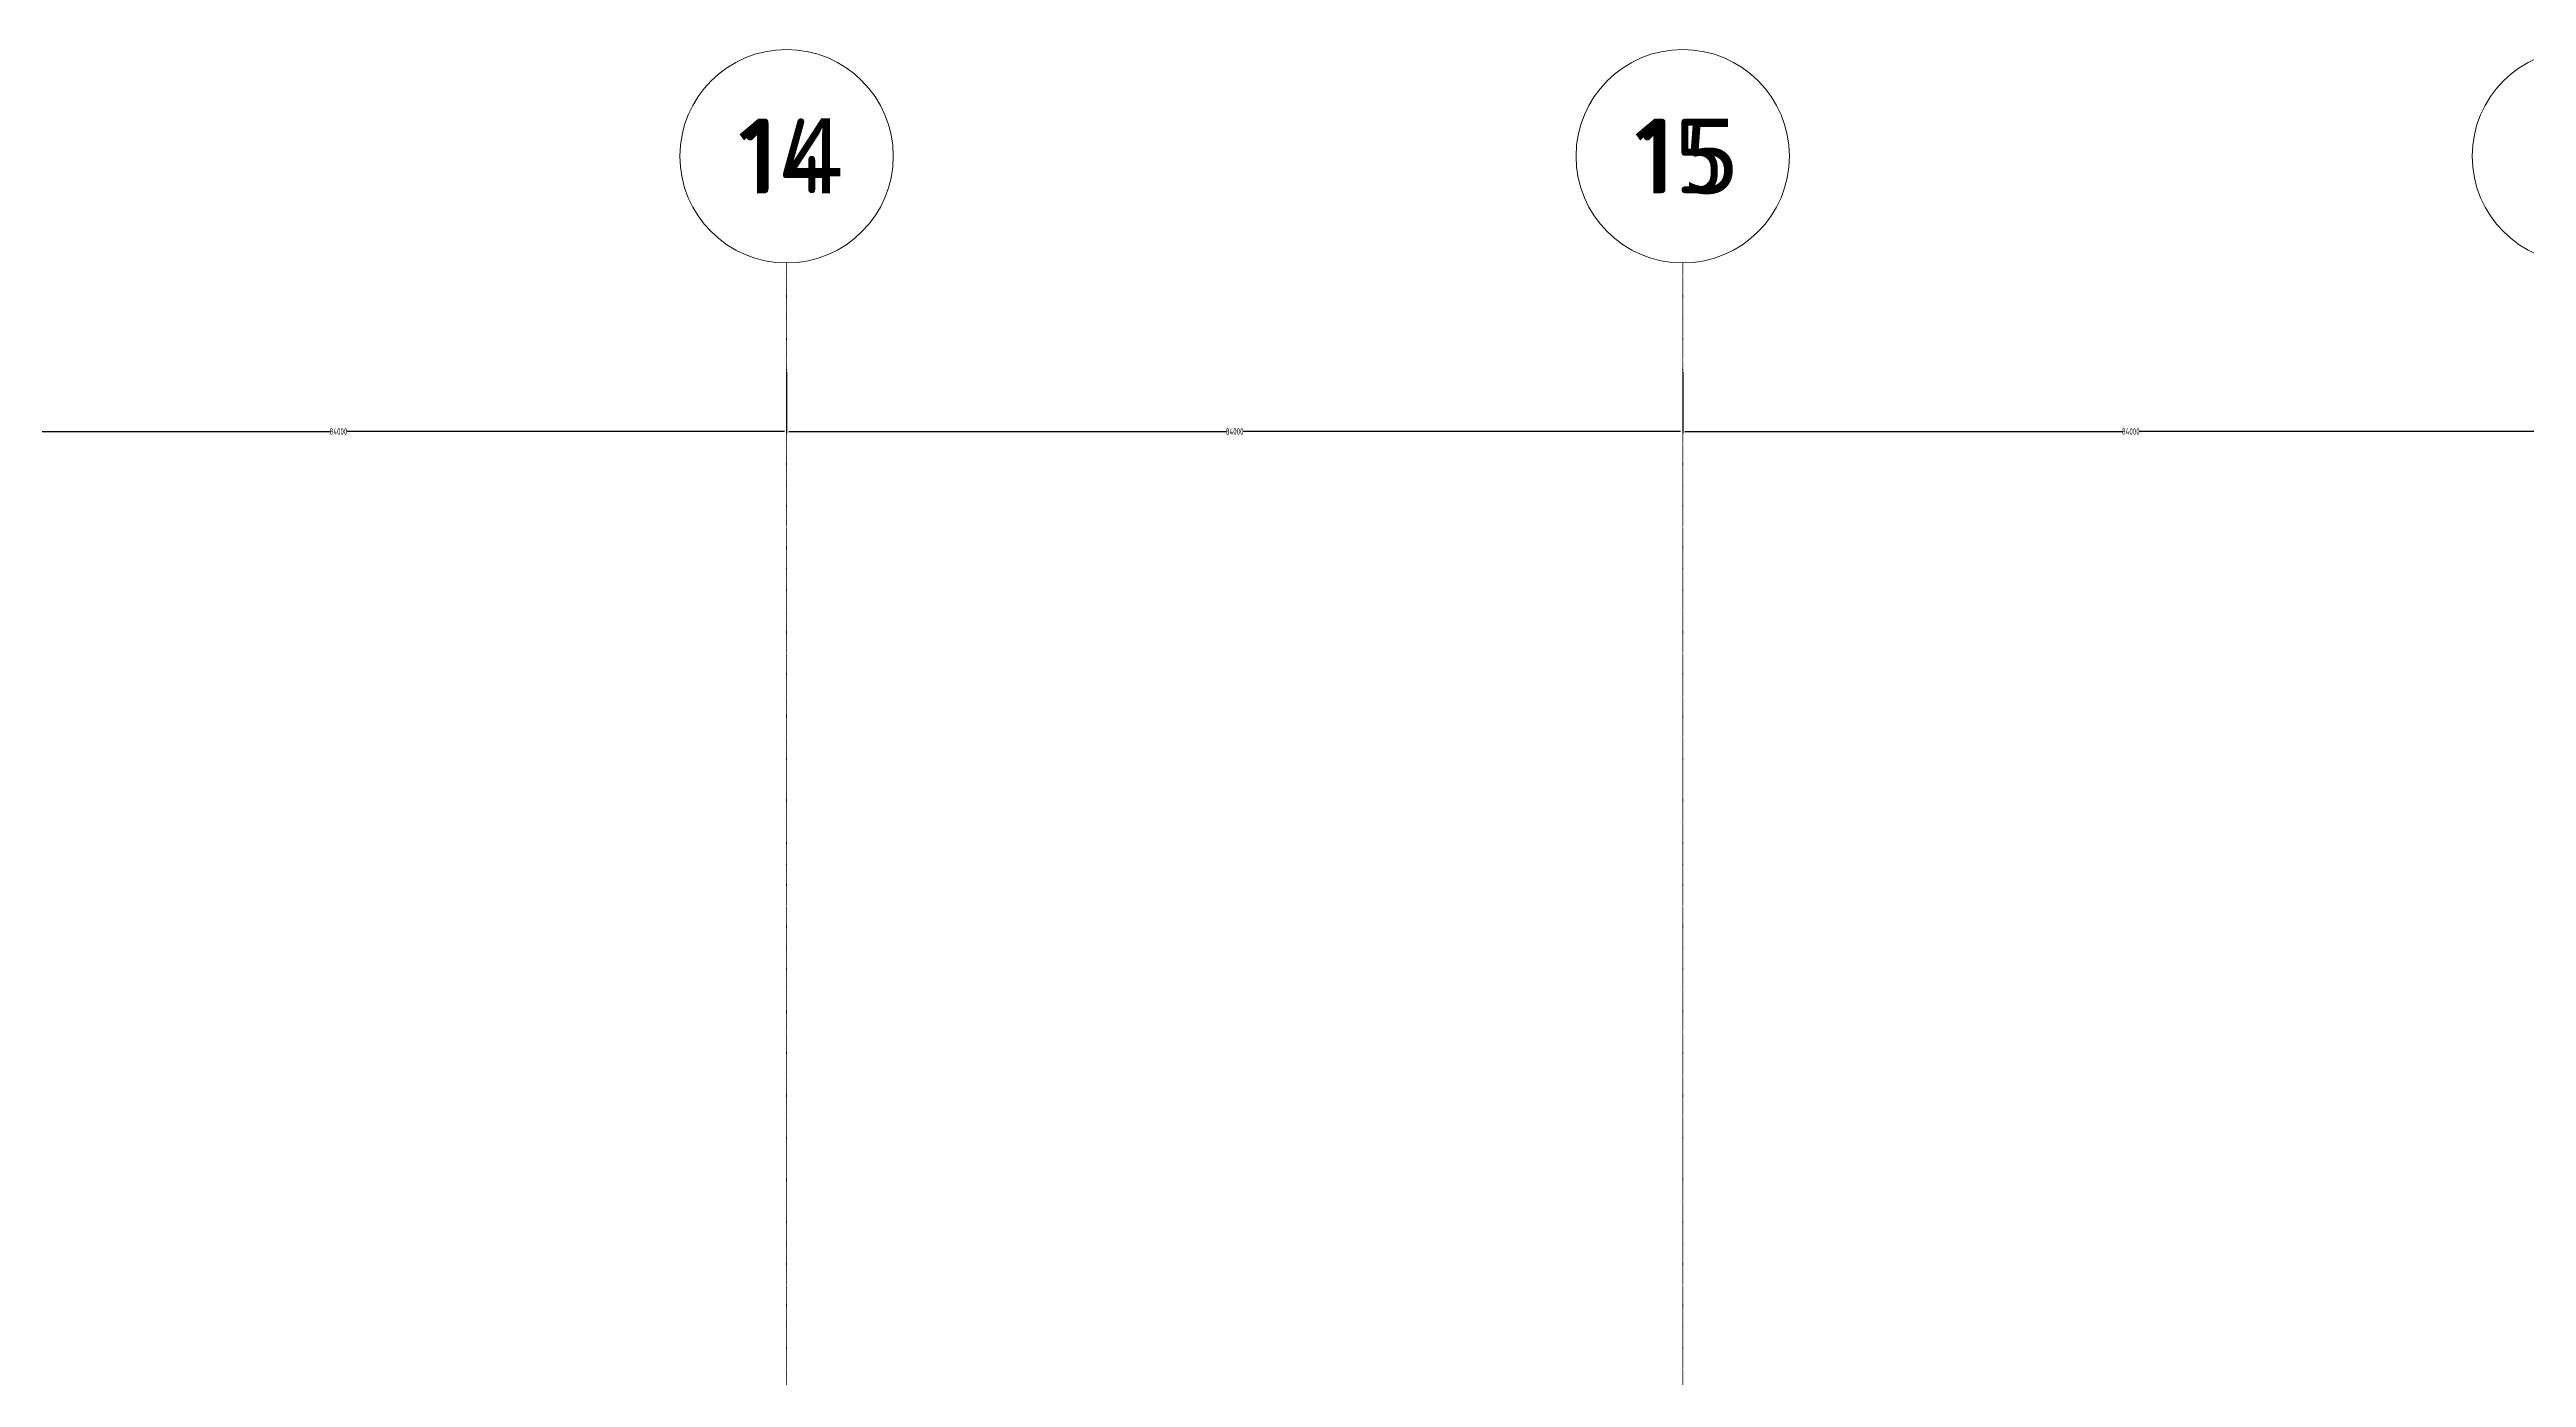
# Model space of a CAD drawing. Extents: x -32000 to 290600, y -29000 to 131250.
# Drawn here: x 103492 to 126709, y 118803 to 131250 of the extents above; entities that cross this region are included whole.
import ezdxf
from ezdxf.enums import TextEntityAlignment as Align

# ---------------------------------------------------------------- set-up
doc = ezdxf.new("R2010")
doc.units = 0
doc.header["$LTSCALE"] = 10
doc.linetypes.add('H12PL2$0$JJP_三點線', pattern=[0.9, 0.3, -0.15, 0, -0.15, 0, -0.15, 0, -0.15])
doc.linetypes.add('XFM7P20ICA$0$H12PL2$0$JJP_三點線', pattern=[0.9, 0.3, -0.15, 0, -0.15, 0, -0.15, 0, -0.15])
for name, color, linetype in [('H12PL2$0$A-DIM', 252, 'Continuous'), ('H12PL2$0$S-GRID', 252, 'Continuous'), ('XFM7P20ICA$0$H12PL2$0$A-DIM', 252, 'Continuous'), ('XFM7P20ICA$0$H12PL2$0$S-GRID', 252, 'Continuous')]:
    doc.layers.add(name, color=color, linetype=linetype)
doc.styles.add('H12PL2$0$dim-txt', font='isocp.shx', dxfattribs={"width": 0.7, "bigfont": 'chineset.shx'})
doc.styles.add('H12PL2$0$Standard', font='', dxfattribs={"width": 0.8})
doc.styles.add('XFM7P20ICA$0$H12PL2$0$dim-txt', font='isocp.shx', dxfattribs={"width": 0.7, "bigfont": 'chineset.shx'})
doc.styles.add('XFM7P20ICA$0$H12PL2$0$Standard', font='isocp.shx', dxfattribs={"bigfont": 'chineset.shx'})
doc.styles.get('H12PL2$0$Standard').set_extended_font_data('Microsoft JhengHei')
doc.dimstyles.new('H12PL2$0$ARCH-dim-200MM', dxfattribs={"dimscale": 200, "dimtxt": 0.3, "dimasz": 0.1, "dimexe": 0.1, "dimexo": 0.1, "dimgap": 0.05, "dimtad": 1, "dimdec": 0, "dimlfac": 10, "dimrnd": 0.5, "dimdsep": 46, "dimtxsty": 'H12PL2$0$dim-txt', "dimblk": 'H12PL2$0$_Dot', "dimcen": 2, "dimclrd": 256, "dimclre": 256, "dimclrt": 256, "dimadec": 0, "dimazin": 0, "dimtfac": 1, "dimtix": 1, "dimtmove": 2, "dimatfit": 3, "dimldrblk": 'H12PL2$0$_OBLIQUE', "dimfxl": 1, "dimtvp": 1, "dimtolj": 1, "dimarcsym": 0})
doc.dimstyles.new('XFM7P20ICA$0$H12PL2$0$ARCH-dim-200MM', dxfattribs={"dimscale": 200, "dimtxt": 0.3, "dimasz": 0.1, "dimexe": 0.1, "dimexo": 0.1, "dimgap": 0.05, "dimtad": 1, "dimdec": 0, "dimlfac": 10, "dimrnd": 0.5, "dimdsep": 46, "dimtxsty": 'XFM7P20ICA$0$H12PL2$0$dim-txt', "dimblk": 'XFM7P20ICA$0$H12PL2$0$_Dot', "dimcen": 2, "dimclrd": 256, "dimclre": 256, "dimclrt": 256, "dimadec": 0, "dimazin": 0, "dimtfac": 1, "dimtix": 1, "dimtmove": 2, "dimatfit": 3, "dimldrblk": 'XFM7P20ICA$0$H12PL2$0$_OBLIQUE', "dimfxl": 1, "dimtvp": 1, "dimtolj": 1, "dimarcsym": 0})

# ---------------------------------------------------------------- blocks, each defined once
blk = doc.blocks.new('*D102')
at = {"layer": 'DEFPOINTS', "color": 0, "linetype": 'Continuous', "transparency": 16777216}
for p in [(102000, 128250), (110400, 128250), (110400, 127670)]:
    blk.add_point(p, dxfattribs=at)
at = {"layer": 'H12PL2$0$A-DIM', "linetype": 'Continuous', "lineweight": -2, "transparency": 16777216}
for p, q in [((102000, 128230), (102000, 127650)), ((110400, 128230), (110400, 127650)), ((102020, 127670), (106121, 127670)), ((110380, 127670), (106279, 127670))]:
    blk.add_line(p, q, dxfattribs=at)
at = {"layer": 'H12PL2$0$A-DIM', "linetype": 'Continuous', "lineweight": 0, "transparency": 16777216, "insert": (106200, 127670), "char_height": 60, "attachment_point": 5, "style": 'H12PL2$0$dim-txt'}
blk.add_mtext('\\A1;84000', dxfattribs=at)
blk = doc.blocks.new('H12PL2$0$_Dot')
blk = doc.blocks.new('H12PL2$0$_OBLIQUE')
at = {"color": 0, "linetype": 'ByBlock', "lineweight": -2}
blk.add_line((-0.5, -0.5), (0.5, 0.5), dxfattribs=at)
blk = doc.blocks.new('*D103')
at = {"layer": 'DEFPOINTS', "color": 0, "linetype": 'Continuous', "transparency": 16777216}
for p in [(110400, 128250), (118800, 128250), (118800, 127670)]:
    blk.add_point(p, dxfattribs=at)
at = {"layer": 'H12PL2$0$A-DIM', "linetype": 'Continuous', "lineweight": -2, "transparency": 16777216}
for p, q in [((110400, 128230), (110400, 127650)), ((118800, 128230), (118800, 127650)), ((110420, 127670), (114521, 127670)), ((118780, 127670), (114679, 127670))]:
    blk.add_line(p, q, dxfattribs=at)
at = {"layer": 'H12PL2$0$A-DIM', "linetype": 'Continuous', "lineweight": 0, "transparency": 16777216, "insert": (114600, 127670), "char_height": 60, "attachment_point": 5, "style": 'H12PL2$0$dim-txt'}
blk.add_mtext('\\A1;84000', dxfattribs=at)
blk = doc.blocks.new('*D104')
at = {"layer": 'DEFPOINTS', "color": 0, "linetype": 'Continuous', "transparency": 16777216}
for p in [(118800, 128250), (127200, 128250), (127200, 127670)]:
    blk.add_point(p, dxfattribs=at)
at = {"layer": 'H12PL2$0$A-DIM', "linetype": 'Continuous', "lineweight": -2, "transparency": 16777216}
for p, q in [((118800, 128230), (118800, 127650)), ((127200, 128230), (127200, 127650)), ((118820, 127670), (122921, 127670)), ((127180, 127670), (123079, 127670))]:
    blk.add_line(p, q, dxfattribs=at)
at = {"layer": 'H12PL2$0$A-DIM', "linetype": 'Continuous', "lineweight": 0, "transparency": 16777216, "insert": (123000, 127670), "char_height": 60, "attachment_point": 5, "style": 'H12PL2$0$dim-txt'}
blk.add_mtext('\\A1;84000', dxfattribs=at)
blk = doc.blocks.new('*D463')
at = {"layer": 'DEFPOINTS', "color": 0, "linetype": 'Continuous', "transparency": 16777216}
for p in [(102000, 128250), (110400, 128250), (110400, 127670)]:
    blk.add_point(p, dxfattribs=at)
at = {"layer": 'XFM7P20ICA$0$H12PL2$0$A-DIM', "linetype": 'Continuous', "lineweight": -2, "transparency": 16777216}
for p, q in [((102000, 128230), (102000, 127650)), ((110400, 128230), (110400, 127650)), ((102020, 127670), (106121, 127670)), ((110380, 127670), (106279, 127670))]:
    blk.add_line(p, q, dxfattribs=at)
at = {"layer": 'XFM7P20ICA$0$H12PL2$0$A-DIM', "linetype": 'Continuous', "lineweight": 0, "transparency": 16777216, "insert": (106200, 127670), "char_height": 60, "attachment_point": 5, "style": 'XFM7P20ICA$0$H12PL2$0$dim-txt'}
blk.add_mtext('\\A1;84000', dxfattribs=at)
blk = doc.blocks.new('XFM7P20ICA$0$H12PL2$0$_Dot')
blk = doc.blocks.new('XFM7P20ICA$0$H12PL2$0$_OBLIQUE')
at = {"color": 0, "linetype": 'ByBlock', "lineweight": -2}
blk.add_line((-0.5, -0.5), (0.5, 0.5), dxfattribs=at)
blk = doc.blocks.new('*D464')
at = {"layer": 'DEFPOINTS', "color": 0, "linetype": 'Continuous', "transparency": 16777216}
for p in [(110400, 128250), (118800, 128250), (118800, 127670)]:
    blk.add_point(p, dxfattribs=at)
at = {"layer": 'XFM7P20ICA$0$H12PL2$0$A-DIM', "linetype": 'Continuous', "lineweight": -2, "transparency": 16777216}
for p, q in [((110400, 128230), (110400, 127650)), ((118800, 128230), (118800, 127650)), ((110420, 127670), (114521, 127670)), ((118780, 127670), (114679, 127670))]:
    blk.add_line(p, q, dxfattribs=at)
at = {"layer": 'XFM7P20ICA$0$H12PL2$0$A-DIM', "linetype": 'Continuous', "lineweight": 0, "transparency": 16777216, "insert": (114600, 127670), "char_height": 60, "attachment_point": 5, "style": 'XFM7P20ICA$0$H12PL2$0$dim-txt'}
blk.add_mtext('\\A1;84000', dxfattribs=at)
blk = doc.blocks.new('*D465')
at = {"layer": 'DEFPOINTS', "color": 0, "linetype": 'Continuous', "transparency": 16777216}
for p in [(118800, 128250), (127200, 128250), (127200, 127670)]:
    blk.add_point(p, dxfattribs=at)
at = {"layer": 'XFM7P20ICA$0$H12PL2$0$A-DIM', "linetype": 'Continuous', "lineweight": -2, "transparency": 16777216}
for p, q in [((118800, 128230), (118800, 127650)), ((127200, 128230), (127200, 127650)), ((118820, 127670), (122921, 127670)), ((127180, 127670), (123079, 127670))]:
    blk.add_line(p, q, dxfattribs=at)
at = {"layer": 'XFM7P20ICA$0$H12PL2$0$A-DIM', "linetype": 'Continuous', "lineweight": 0, "transparency": 16777216, "insert": (123000, 127670), "char_height": 60, "attachment_point": 5, "style": 'XFM7P20ICA$0$H12PL2$0$dim-txt'}
blk.add_mtext('\\A1;84000', dxfattribs=at)
blk = doc.blocks.new('H12PL2')
at = {"layer": 'H12PL2$0$S-GRID', "linetype": 'H12PL2$0$JJP_三點線', "lineweight": 0}
for p, q in [((110400, 128250), (110400, 129250)), ((118800, 128250), (118800, 129250)), ((110400, 128250), (110400, -28000)), ((118800, 128250), (118800, -28000))]:
    blk.add_line(p, q, dxfattribs=at)
at = {"layer": 'H12PL2$0$S-GRID', "lineweight": 0}
for centre in [(110400, 130250), (118800, 130250), (127200, 130250)]:
    blk.add_circle(centre, 1000, dxfattribs=at)
at = {"layer": 'H12PL2$0$S-GRID', "linetype": 'H12PL2$0$JJP_三點線', "lineweight": 0}
for p in [(110400, 128250), (110400, 128250), (118800, 128250), (118800, 128250)]:
    blk.add_point(p, dxfattribs=at)
at = {"layer": 'H12PL2$0$S-GRID', "style": 'H12PL2$0$Standard'}
for s, p in [('14', (110400, 130602.36)), ('15', (118800, 130602.36))]:
    blk.add_text(s, height=700, dxfattribs=at).set_placement(p, align=Align.TOP_CENTER)
at = {"layer": 'H12PL2$0$A-DIM', "linetype": 'Continuous', "lineweight": 0}
for base, p1, p2, picture, middle in [((110400, 127670), (102000, 128250), (110400, 128250), '*D102', (106200, 127670)), ((118800, 127670), (110400, 128250), (118800, 128250), '*D103', (114600, 127670)), ((127200, 127670), (118800, 128250), (127200, 128250), '*D104', (123000, 127670))]:
    dim = blk.add_linear_dim(base=base, p1=p1, p2=p2, dimstyle='H12PL2$0$ARCH-dim-200MM', dxfattribs=at)
    dim.commit()
    dim.dimension.update_dxf_attribs({"geometry": picture, "text_midpoint": middle, "dimtype": 128})
blk = doc.blocks.new('XFM7P20ICA$0$H12PL2')
at = {"layer": 'XFM7P20ICA$0$H12PL2$0$S-GRID', "linetype": 'XFM7P20ICA$0$H12PL2$0$JJP_三點線', "lineweight": 0}
for p, q in [((110400, 128250), (110400, 129250)), ((118800, 128250), (118800, 129250)), ((110400, 128250), (110400, -28000)), ((118800, 128250), (118800, -28000))]:
    blk.add_line(p, q, dxfattribs=at)
at = {"layer": 'XFM7P20ICA$0$H12PL2$0$S-GRID', "lineweight": 0}
for centre in [(110400, 130250), (118800, 130250), (127200, 130250)]:
    blk.add_circle(centre, 1000, dxfattribs=at)
at = {"layer": 'XFM7P20ICA$0$H12PL2$0$S-GRID', "linetype": 'XFM7P20ICA$0$H12PL2$0$JJP_三點線', "lineweight": 0}
for p in [(110400, 128250), (110400, 128250), (118800, 128250), (118800, 128250)]:
    blk.add_point(p, dxfattribs=at)
at = {"layer": 'XFM7P20ICA$0$H12PL2$0$S-GRID', "style": 'XFM7P20ICA$0$H12PL2$0$Standard'}
for s, p in [('14', (110400, 130602.36)), ('15', (118800, 130602.36))]:
    blk.add_text(s, height=700, dxfattribs=at).set_placement(p, align=Align.TOP_CENTER)
at = {"layer": 'XFM7P20ICA$0$H12PL2$0$A-DIM', "linetype": 'Continuous', "lineweight": 0}
for base, p1, p2, picture, middle in [((110400, 127670), (102000, 128250), (110400, 128250), '*D463', (106200, 127670)), ((118800, 127670), (110400, 128250), (118800, 128250), '*D464', (114600, 127670)), ((127200, 127670), (118800, 128250), (127200, 128250), '*D465', (123000, 127670))]:
    dim = blk.add_linear_dim(base=base, p1=p1, p2=p2, dimstyle='XFM7P20ICA$0$H12PL2$0$ARCH-dim-200MM', dxfattribs=at)
    dim.commit()
    dim.dimension.update_dxf_attribs({"geometry": picture, "text_midpoint": middle, "dimtype": 128})
blk = doc.blocks.new('XFM7P20ICA')
blk.add_blockref('XFM7P20ICA$0$H12PL2', (0, 0))

msp = doc.modelspace()

# ---------------------------------------------------------------- block references
for name in ['H12PL2', 'XFM7P20ICA']:
    msp.add_blockref(name, (0, 0))

doc.saveas('drawing.dxf')
